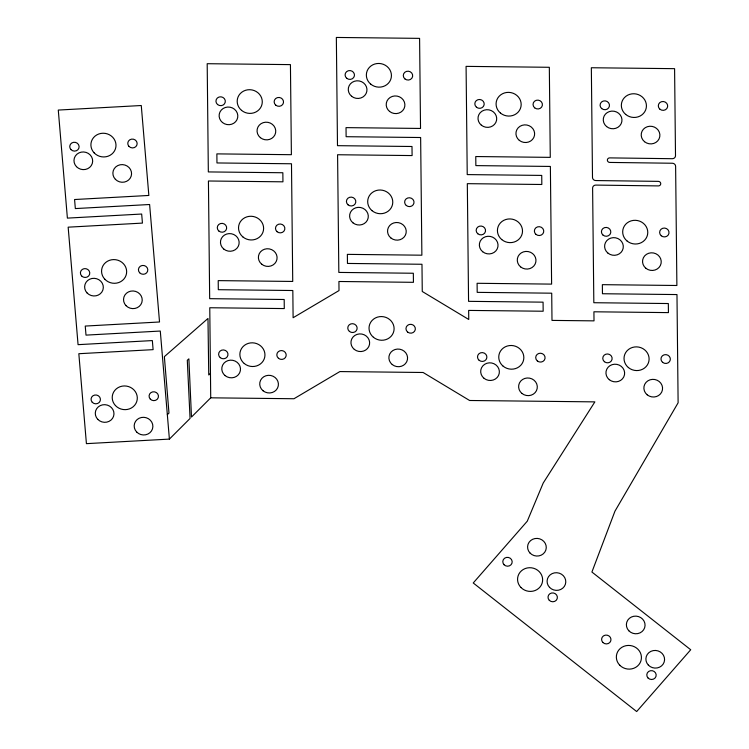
<?xml version="1.0" encoding="UTF-8"?>
<svg xmlns="http://www.w3.org/2000/svg" width="749" height="749" viewBox="0 0 749 749"><rect width="100%" height="100%" fill="white"/><g stroke="black" fill="none" stroke-linecap="round" stroke-linejoin="round"><path stroke-width="1.12" d="M169.396 439.101L160.286 331.049L86.004 335.121L85.246 326.068L159.528 321.986L149.613 204.505L75.34 208.578L74.572 199.524L148.854 195.452L141.271 105.515L58.282 110.066L67.391 218.118L141.673 214.036L142.441 223.099L68.159 227.172L78.065 344.662L152.347 340.58L153.114 349.643L78.832 353.715L86.416 443.651L169.396 439.101L190.059 418.457L187.297 360.269L188.87 358.846L191.482 417.043L210.722 397.822L293.964 398.74L339.877 371.57L423.119 372.487L469.604 400.49L594.875 401.876L543.212 483.039L527.277 521.182L473.237 582.975L636.678 711.55L690.718 649.758L591.916 572.039L614.938 511.211L678.117 402.793L676.974 294.563L602.458 293.739L602.365 284.667L676.881 285.491L675.617 166.353A3.258 3.071 10.4 0 0 672.34 163.245L609.798 162.43A2.406 2.266 10.4 0 1 607.373 160.127A2.406 2.266 10.4 0 1 609.752 157.889L672.274 158.704A3.258 3.071 10.4 0 0 675.504 155.67L674.587 68.665L591.345 67.747L592.496 177.447A3.258 3.071 10.4 0 0 595.783 180.556L658.315 181.37A2.406 2.266 10.4 0 1 660.74 183.664A2.406 2.266 10.4 0 1 658.362 185.911L595.839 185.087A3.258 3.071 10.4 0 0 592.609 188.13L593.826 302.718L668.333 303.542L668.436 312.614L593.92 311.79L594.013 320.862L551.994 320.403L551.713 293.187L477.197 292.363L477.104 283.291L551.61 284.114L550.375 166.437L475.858 165.613L475.765 156.541L550.272 157.365L549.326 67.288L466.084 66.371L467.226 174.592L541.733 175.416L541.827 184.488L467.32 183.664L468.565 301.341L543.072 302.156L543.165 311.228L468.659 310.414L468.752 319.486L422.258 291.483L421.977 264.266L347.461 263.442L347.367 254.37L421.874 255.194L420.638 137.516L346.122 136.702L346.029 127.63L420.535 128.444L419.59 38.368L336.348 37.45L337.49 145.671L411.997 146.495L412.1 155.567L337.584 154.743L338.829 272.421L413.336 273.245L413.439 282.317L338.923 281.493L339.016 290.565L293.112 317.735L292.822 290.518L218.305 289.694L218.212 280.622L292.728 281.446L291.483 163.769L216.967 162.954L216.873 153.882L291.389 154.697L290.434 64.62L207.192 63.702L208.334 171.924L282.85 172.747L282.944 181.82L208.428 180.996L209.673 298.673L284.189 299.488L284.283 308.569L209.767 307.745L210.722 397.822M167.336 414.646L168.974 413.074L164.368 356.646L207.979 318.465L208.746 374.977L210.46 373.33M606.615 126.572A9.363 8.81 10.4 0 0 621.829 121.628A9.363 8.81 10.4 0 0 609.405 111.564A9.363 8.81 10.4 0 0 606.615 126.572M601.719 108.586A4.7 4.419 10.4 0 0 609.396 106.199A4.7 4.419 10.4 0 0 603.226 101.068A4.7 4.419 10.4 0 0 601.719 108.586M625.705 114.428A12.574 11.834 10.4 0 0 646.218 108.053A12.574 11.834 10.4 0 0 629.731 94.337A12.574 11.834 10.4 0 0 625.705 114.428M218.914 231.085A4.7 4.419 10.4 0 0 226.582 228.707A4.7 4.419 10.4 0 0 220.412 223.577A4.7 4.419 10.4 0 0 218.914 231.085M484.032 378.301A9.363 8.81 10.4 0 0 499.237 373.367A9.363 8.81 10.4 0 0 486.822 363.293A9.363 8.81 10.4 0 0 484.032 378.301M609.293 379.687A9.363 8.81 10.4 0 0 624.497 374.743A9.363 8.81 10.4 0 0 612.083 364.679A9.363 8.81 10.4 0 0 609.293 379.687M479.135 360.316A4.7 4.419 10.4 0 0 486.803 357.928A4.7 4.419 10.4 0 0 480.643 352.807A4.7 4.419 10.4 0 0 479.135 360.316M604.396 361.692A4.7 4.419 10.4 0 0 612.064 359.314A4.7 4.419 10.4 0 0 605.904 354.183A4.7 4.419 10.4 0 0 604.396 361.692M628.383 367.544A12.574 11.834 10.4 0 0 648.896 361.168A12.574 11.834 10.4 0 0 632.409 347.452A12.574 11.834 10.4 0 0 628.383 367.544M222.472 122.518A9.363 8.81 10.4 0 0 237.676 117.584A9.363 8.81 10.4 0 0 225.252 107.51A9.363 8.81 10.4 0 0 222.472 122.518M503.113 366.158A12.574 11.834 10.4 0 0 523.626 359.782A12.574 11.834 10.4 0 0 507.148 346.066A12.574 11.834 10.4 0 0 503.113 366.158M520.63 266.897A9.363 8.81 10.4 0 0 535.835 261.953A9.363 8.81 10.4 0 0 523.411 251.889A9.363 8.81 10.4 0 0 520.63 266.897M662.603 362.338A4.7 4.419 10.4 0 0 670.271 359.96A4.7 4.419 10.4 0 0 664.11 354.829A4.7 4.419 10.4 0 0 662.603 362.338M647.23 394.835A9.363 8.81 10.4 0 0 662.434 389.892A9.363 8.81 10.4 0 0 650.01 379.827A9.363 8.81 10.4 0 0 647.23 394.835M217.575 104.532A4.7 4.419 10.4 0 0 225.243 102.154A4.7 4.419 10.4 0 0 219.083 97.024A4.7 4.419 10.4 0 0 217.575 104.532M482.693 251.748A9.363 8.81 10.4 0 0 497.898 246.805A9.363 8.81 10.4 0 0 485.483 236.74A9.363 8.81 10.4 0 0 482.693 251.748M241.553 110.375A12.574 11.834 10.4 0 0 262.066 104.008A12.574 11.834 10.4 0 0 245.578 90.283A12.574 11.834 10.4 0 0 241.553 110.375M659.935 109.223A4.7 4.419 10.4 0 0 667.602 106.845A4.7 4.419 10.4 0 0 661.442 101.714A4.7 4.419 10.4 0 0 659.935 109.223M644.552 141.72A9.363 8.81 10.4 0 0 659.757 136.786A9.363 8.81 10.4 0 0 647.342 126.712A9.363 8.81 10.4 0 0 644.552 141.72M477.796 233.754A4.7 4.419 10.4 0 0 485.464 231.375A4.7 4.419 10.4 0 0 479.304 226.245A4.7 4.419 10.4 0 0 477.796 233.754M501.783 239.605A12.574 11.834 10.4 0 0 522.296 233.229A12.574 11.834 10.4 0 0 505.809 219.513A12.574 11.834 10.4 0 0 501.783 239.605M536.003 234.4A4.7 4.419 10.4 0 0 543.671 232.021A4.7 4.419 10.4 0 0 537.51 226.891A4.7 4.419 10.4 0 0 536.003 234.4M661.273 235.785A4.7 4.419 10.4 0 0 668.941 233.398A4.7 4.419 10.4 0 0 662.771 228.267A4.7 4.419 10.4 0 0 661.273 235.785M390.894 237.976A9.363 8.81 10.4 0 0 406.098 233.042A9.363 8.81 10.4 0 0 393.684 222.968A9.363 8.81 10.4 0 0 390.894 237.976M263.077 390.791A9.363 8.81 10.4 0 0 278.282 385.847A9.363 8.81 10.4 0 0 265.867 375.783A9.363 8.81 10.4 0 0 263.077 390.791M481.354 125.186A9.363 8.81 10.4 0 0 496.568 120.252A9.363 8.81 10.4 0 0 484.144 110.178A9.363 8.81 10.4 0 0 481.354 125.186M537.342 360.952A4.7 4.419 10.4 0 0 545.01 358.574A4.7 4.419 10.4 0 0 538.849 353.444A4.7 4.419 10.4 0 0 537.342 360.952M476.458 107.201A4.7 4.419 10.4 0 0 484.126 104.813A4.7 4.419 10.4 0 0 477.965 99.692A4.7 4.419 10.4 0 0 476.458 107.201M521.969 393.459A9.363 8.81 10.4 0 0 537.173 388.516A9.363 8.81 10.4 0 0 524.749 378.451A9.363 8.81 10.4 0 0 521.969 393.459M500.444 113.043A12.574 11.834 10.4 0 0 520.958 106.667A12.574 11.834 10.4 0 0 504.47 92.951A12.574 11.834 10.4 0 0 500.444 113.043M115.383 179.311A9.363 8.81 10.4 0 0 131.159 176.202A9.363 8.81 10.4 0 0 120.121 164.789A9.363 8.81 10.4 0 0 115.383 179.311M81.604 275.932A4.7 4.419 10.4 0 0 89.552 274.49A4.7 4.419 10.4 0 0 84.113 268.685A4.7 4.419 10.4 0 0 81.604 275.932M602.879 642.473A4.7 4.419 10.4 0 0 610.781 640.854A4.7 4.419 10.4 0 0 605.192 635.171A4.7 4.419 10.4 0 0 602.879 642.473M389.555 111.423A9.363 8.81 10.4 0 0 404.76 106.48A9.363 8.81 10.4 0 0 392.345 96.415A9.363 8.81 10.4 0 0 389.555 111.423M87.137 293.018A9.363 8.81 10.4 0 0 102.913 289.919A9.363 8.81 10.4 0 0 91.874 278.497A9.363 8.81 10.4 0 0 87.137 293.018M76.482 166.671A9.363 8.81 10.4 0 0 92.258 163.563A9.363 8.81 10.4 0 0 81.22 152.141A9.363 8.81 10.4 0 0 76.482 166.671M406.267 205.479A4.7 4.419 10.4 0 0 413.944 203.101A4.7 4.419 10.4 0 0 407.774 197.97A4.7 4.419 10.4 0 0 406.267 205.479M348.06 204.842A4.7 4.419 10.4 0 0 355.728 202.455A4.7 4.419 10.4 0 0 349.568 197.324A4.7 4.419 10.4 0 0 348.06 204.842M534.674 107.837A4.7 4.419 10.4 0 0 542.342 105.459A4.7 4.419 10.4 0 0 536.172 100.329A4.7 4.419 10.4 0 0 534.674 107.837M104.785 279.19A12.574 11.834 10.4 0 0 126.047 275.342A12.574 11.834 10.4 0 0 111.479 259.8A12.574 11.834 10.4 0 0 104.785 279.19M530.039 553.052A9.363 8.81 10.4 0 0 545.843 550.056A9.363 8.81 10.4 0 0 534.898 538.568A9.363 8.81 10.4 0 0 530.039 553.052M139.632 272.748A4.7 4.419 10.4 0 0 147.581 271.307A4.7 4.419 10.4 0 0 142.141 265.502A4.7 4.419 10.4 0 0 139.632 272.748M648.082 678.042A4.7 4.419 10.4 0 0 655.993 676.413A4.7 4.419 10.4 0 0 650.404 670.73A4.7 4.419 10.4 0 0 648.082 678.042M352.957 222.828A9.363 8.81 10.4 0 0 368.171 217.884A9.363 8.81 10.4 0 0 355.747 207.819A9.363 8.81 10.4 0 0 352.957 222.828M619.779 665.243A12.574 11.834 10.4 0 0 640.919 660.899A12.574 11.834 10.4 0 0 625.967 645.694A12.574 11.834 10.4 0 0 619.779 665.243M372.047 210.684A12.574 11.834 10.4 0 0 392.56 204.308A12.574 11.834 10.4 0 0 376.073 190.592A12.574 11.834 10.4 0 0 372.047 210.684M126.038 305.667A9.363 8.81 10.4 0 0 141.814 302.559A9.363 8.81 10.4 0 0 130.775 291.146A9.363 8.81 10.4 0 0 126.038 305.667M519.291 140.344A9.363 8.81 10.4 0 0 534.496 135.4A9.363 8.81 10.4 0 0 522.081 125.336A9.363 8.81 10.4 0 0 519.291 140.344M520.986 587.525A12.574 11.834 10.4 0 0 542.126 583.181A12.574 11.834 10.4 0 0 527.174 567.976A12.574 11.834 10.4 0 0 520.986 587.525M392.233 364.538A9.363 8.81 10.4 0 0 407.437 359.595A9.363 8.81 10.4 0 0 395.013 349.53A9.363 8.81 10.4 0 0 392.233 364.538M504.086 564.755A4.7 4.419 10.4 0 0 511.988 563.136A4.7 4.419 10.4 0 0 506.399 557.443A4.7 4.419 10.4 0 0 504.086 564.755M407.606 332.041A4.7 4.419 10.4 0 0 415.274 329.654A4.7 4.419 10.4 0 0 409.113 324.523A4.7 4.419 10.4 0 0 407.606 332.041M70.949 149.575A4.7 4.419 10.4 0 0 78.898 148.143A4.7 4.419 10.4 0 0 73.458 142.329A4.7 4.419 10.4 0 0 70.949 149.575M261.738 264.228A9.363 8.81 10.4 0 0 276.952 259.294A9.363 8.81 10.4 0 0 264.528 249.22A9.363 8.81 10.4 0 0 261.738 264.228M628.832 630.77A9.363 8.81 10.4 0 0 644.636 627.774A9.363 8.81 10.4 0 0 633.691 616.287A9.363 8.81 10.4 0 0 628.832 630.77M278.459 358.294A4.7 4.419 10.4 0 0 286.127 355.906A4.7 4.419 10.4 0 0 279.957 350.775A4.7 4.419 10.4 0 0 278.459 358.294M349.399 331.395A4.7 4.419 10.4 0 0 357.067 329.017A4.7 4.419 10.4 0 0 350.906 323.886A4.7 4.419 10.4 0 0 349.399 331.395M627.044 240.981A12.574 11.834 10.4 0 0 647.557 234.615A12.574 11.834 10.4 0 0 631.07 220.889A12.574 11.834 10.4 0 0 627.044 240.981M220.243 357.648A4.7 4.419 10.4 0 0 227.911 355.26A4.7 4.419 10.4 0 0 221.751 350.139A4.7 4.419 10.4 0 0 220.243 357.648M94.131 152.843A12.574 11.834 10.4 0 0 115.393 148.985A12.574 11.834 10.4 0 0 100.825 133.444A12.574 11.834 10.4 0 0 94.131 152.843M244.23 363.49A12.574 11.834 10.4 0 0 264.743 357.123A12.574 11.834 10.4 0 0 248.256 343.398A12.574 11.834 10.4 0 0 244.23 363.49M354.296 349.38A9.363 8.81 10.4 0 0 369.5 344.446A9.363 8.81 10.4 0 0 357.086 334.372A9.363 8.81 10.4 0 0 354.296 349.38M648.344 665.093A9.363 8.81 10.4 0 0 664.148 662.097A9.363 8.81 10.4 0 0 653.203 650.609A9.363 8.81 10.4 0 0 648.344 665.093M128.978 146.392A4.7 4.419 10.4 0 0 136.927 144.95A4.7 4.419 10.4 0 0 131.487 139.145A4.7 4.419 10.4 0 0 128.978 146.392M225.14 375.633A9.363 8.81 10.4 0 0 240.354 370.699A9.363 8.81 10.4 0 0 227.93 360.625A9.363 8.81 10.4 0 0 225.14 375.633M373.386 337.237A12.574 11.834 10.4 0 0 393.89 330.871A12.574 11.834 10.4 0 0 377.412 317.145A12.574 11.834 10.4 0 0 373.386 337.237M92.258 402.288A4.7 4.419 10.4 0 0 100.207 400.846A4.7 4.419 10.4 0 0 94.767 395.041A4.7 4.419 10.4 0 0 92.258 402.288M97.791 419.374A9.363 8.81 10.4 0 0 113.567 416.266A9.363 8.81 10.4 0 0 102.529 404.853A9.363 8.81 10.4 0 0 97.791 419.374M645.891 268.282A9.363 8.81 10.4 0 0 661.095 263.339A9.363 8.81 10.4 0 0 648.681 253.274A9.363 8.81 10.4 0 0 645.891 268.282M549.551 587.375A9.363 8.81 10.4 0 0 565.355 584.379A9.363 8.81 10.4 0 0 554.41 572.882A9.363 8.81 10.4 0 0 549.551 587.375M275.782 105.178A4.7 4.419 10.4 0 0 283.45 102.791A4.7 4.419 10.4 0 0 277.289 97.66A4.7 4.419 10.4 0 0 275.782 105.178M115.44 405.546A12.574 11.834 10.4 0 0 136.702 401.689A12.574 11.834 10.4 0 0 122.134 386.156A12.574 11.834 10.4 0 0 115.44 405.546M370.708 84.122A12.574 11.834 10.4 0 0 391.221 77.756A12.574 11.834 10.4 0 0 374.734 64.04A12.574 11.834 10.4 0 0 370.708 84.122M260.399 137.676A9.363 8.81 10.4 0 0 275.613 132.732A9.363 8.81 10.4 0 0 263.189 122.667A9.363 8.81 10.4 0 0 260.399 137.676M404.937 78.926A4.7 4.419 10.4 0 0 412.605 76.538A4.7 4.419 10.4 0 0 406.435 71.408A4.7 4.419 10.4 0 0 404.937 78.926M136.692 432.023A9.363 8.81 10.4 0 0 152.468 428.915A9.363 8.81 10.4 0 0 141.43 417.493A9.363 8.81 10.4 0 0 136.692 432.023M242.891 236.937A12.574 11.834 10.4 0 0 263.405 230.561A12.574 11.834 10.4 0 0 246.917 216.845A12.574 11.834 10.4 0 0 242.891 236.937M277.121 231.731A4.7 4.419 10.4 0 0 284.789 229.353A4.7 4.419 10.4 0 0 278.628 224.223A4.7 4.419 10.4 0 0 277.121 231.731M346.721 78.28A4.7 4.419 10.4 0 0 354.389 75.902A4.7 4.419 10.4 0 0 348.229 70.771A4.7 4.419 10.4 0 0 346.721 78.28M607.954 253.125A9.363 8.81 10.4 0 0 623.168 248.191A9.363 8.81 10.4 0 0 610.744 238.116A9.363 8.81 10.4 0 0 607.954 253.125M223.811 249.08A9.363 8.81 10.4 0 0 239.015 244.137A9.363 8.81 10.4 0 0 226.591 234.072A9.363 8.81 10.4 0 0 223.811 249.08M549.289 600.314A4.7 4.419 10.4 0 0 557.19 598.694A4.7 4.419 10.4 0 0 551.601 593.011A4.7 4.419 10.4 0 0 549.289 600.314M150.287 399.105A4.7 4.419 10.4 0 0 158.236 397.663A4.7 4.419 10.4 0 0 152.796 391.849A4.7 4.419 10.4 0 0 150.287 399.105M351.618 96.275A9.363 8.81 10.4 0 0 366.832 91.331A9.363 8.81 10.4 0 0 354.408 81.266A9.363 8.81 10.4 0 0 351.618 96.275M603.057 235.139A4.7 4.419 10.4 0 0 610.725 232.761A4.7 4.419 10.4 0 0 604.565 227.63A4.7 4.419 10.4 0 0 603.057 235.139"/></g></svg>
